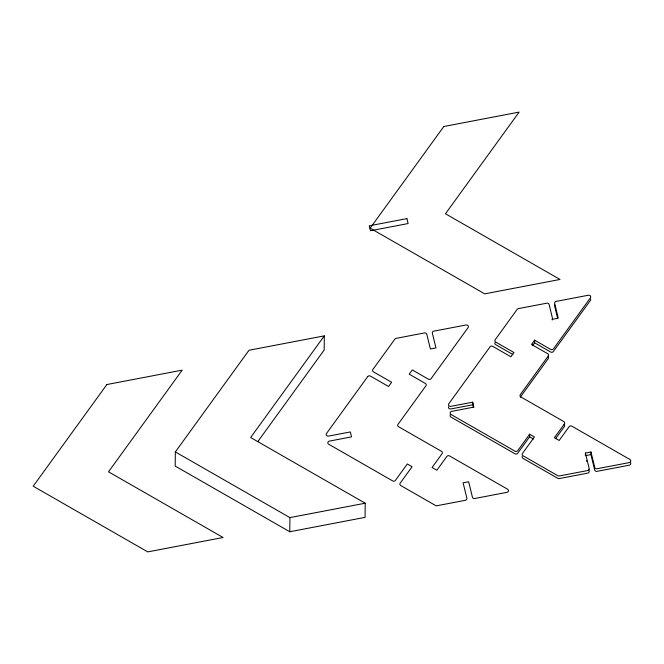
<?xml version="1.0" encoding="UTF-8"?>
<svg xmlns="http://www.w3.org/2000/svg" width="664" height="664" viewBox="0 0 664 664"><rect width="100%" height="100%" fill="white"/><g stroke="black" fill="none" stroke-linecap="round" stroke-linejoin="round"><path stroke-width="1" d="M175.329 451.927L175.205 466.07L289.778 531.756L365.084 517.356L365.2 503.212L250.643 437.526L324.314 335.851L249.008 350.252L175.329 451.927L289.902 517.605L365.2 503.212M289.778 531.756L289.902 517.605M324.314 335.851L324.19 350.003L257.765 441.668M473.241 407.256L472.66 402.176L450.831 406.351A1.926 1.71 0.5 0 1 448.798 403.753L490.032 346.84A1.926 1.71 0.5 0 1 492.696 346.334L510.873 356.759L513.944 352.518L495.767 342.093A1.926 1.71 0.5 0 1 495.195 339.727L517.198 309.358A1.926 1.71 0.5 0 1 518.41 308.611L546.821 303.182A1.926 1.71 0.5 0 1 549.111 304.494L552.714 319.243L558.266 318.18L554.664 303.431A1.926 1.71 0.5 0 1 556.133 301.398L588.395 295.231A1.926 1.71 0.5 0 1 590.42 297.837L553.402 348.924A1.926 1.71 0.5 0 1 550.738 349.438L534.586 340.175L531.515 344.417L547.667 353.68A1.926 1.71 0.5 0 1 548.24 356.045L520.31 394.599A1.926 1.71 0.5 0 0 520.883 396.964L563.802 421.574A1.926 1.71 0.5 0 1 564.383 423.939L554.382 437.734L559.163 440.473L569.164 426.678A1.926 1.71 0.5 0 1 571.828 426.172L629.92 459.471A1.926 1.71 0.5 0 1 629.281 462.584L597.027 468.751A1.926 1.71 0.5 0 1 594.736 467.439L590.96 452.001L585.407 453.064L585.391 455.67L590.943 454.608L590.96 452.001M450.541 414.552A1.926 1.71 0.5 0 0 450.981 417.083L515.015 453.794A1.926 1.71 0.5 0 0 517.679 453.288L529.606 436.821L529.631 434.214L534.412 436.954L522.485 453.421A1.926 1.71 0.5 0 0 523.058 455.786L557.851 475.731A1.926 1.71 0.5 0 0 559.304 475.964L587.706 470.535A1.926 1.71 0.5 0 0 589.184 468.502L585.407 453.064M532.453 345.703L534.561 342.782L534.586 340.175M520.285 397.205L548.223 358.651A1.926 1.71 0.5 0 0 548.165 356.726M529.631 434.214L517.704 450.682A1.926 1.71 0.5 0 1 515.04 451.188L451.005 414.477A1.926 1.71 0.5 0 1 451.636 411.365L473.864 407.115L472.66 402.176M555.61 438.614L564.359 426.545A1.926 1.71 0.5 0 0 564.06 424.371M472.635 404.783L450.806 408.958A1.926 1.71 0.5 0 1 448.549 406.8M534.561 342.782L550.713 352.044A1.926 1.71 0.5 0 0 553.378 351.53L590.396 300.443A1.926 1.71 0.5 0 0 590.645 299.099M512.791 354.468L495.751 344.699A1.926 1.71 0.5 0 1 495.004 342.607M529.606 436.821L533.491 439.045M557.569 318.023L554.639 306.038A1.926 1.71 0.5 0 1 554.805 304.901M590.943 454.608L594.712 470.046A1.926 1.71 0.5 0 0 597.002 471.357L629.264 465.19A1.926 1.71 0.5 0 0 630.485 462.609M552.016 319.085L552.24 320.007M586.569 460.492L586.802 461.455M588.686 469.182L589.159 471.108A1.926 1.71 0.5 0 1 587.69 473.141L559.279 478.57A1.926 1.71 0.5 0 1 557.826 478.337L523.041 458.392A1.926 1.71 0.5 0 1 522.236 456.459M106.879 384.539L33.2 486.214L147.765 551.9L223.071 537.5L108.514 471.814L182.185 370.147L106.879 384.539M443.826 126.5L370.155 228.175L484.72 293.853L560.026 279.461L445.461 213.775L519.132 112.1L443.826 126.5M367.723 376.596L326.489 433.501A1.926 1.71 0.5 0 0 328.514 436.107L350.343 431.932L351.555 436.87L329.327 441.12A1.926 1.71 0.5 0 0 328.697 444.233L392.731 480.944A1.926 1.71 0.5 0 0 395.387 480.429L407.322 463.97L412.103 466.709L400.168 483.168A1.926 1.71 0.5 0 0 400.749 485.542L435.542 505.487A1.926 1.71 0.5 0 0 436.995 505.719L465.398 500.291A1.926 1.71 0.5 0 0 466.875 498.257L463.099 482.819L468.651 481.757L472.428 497.195A1.926 1.71 0.5 0 0 474.719 498.506L506.972 492.339A1.926 1.71 0.5 0 0 507.603 489.227L449.511 455.919A1.926 1.71 0.5 0 0 446.855 456.434L436.854 470.228L432.073 467.489L442.075 453.695A1.926 1.71 0.5 0 0 441.494 451.321L398.574 426.72A1.926 1.71 0.5 0 1 397.993 424.354L425.931 385.801A1.926 1.71 0.5 0 0 425.35 383.435L409.198 374.172L412.278 369.931L428.429 379.194A1.926 1.71 0.5 0 0 431.085 378.679L468.112 327.584A1.926 1.71 0.5 0 0 466.078 324.986L433.824 331.153A1.926 1.71 0.5 0 0 432.347 333.187L435.957 347.936L430.405 348.998L426.794 334.249A1.926 1.71 0.5 0 0 424.503 332.93L396.101 338.366A1.926 1.71 0.5 0 0 394.889 339.113L372.877 369.483A1.926 1.71 0.5 0 0 373.458 371.848L391.635 382.265L388.564 386.506L370.387 376.09A1.926 1.71 0.5 0 0 367.723 376.596M406.916 218.614L369.267 225.81L370.471 230.748L408.119 223.552L406.916 218.614"/></g></svg>
